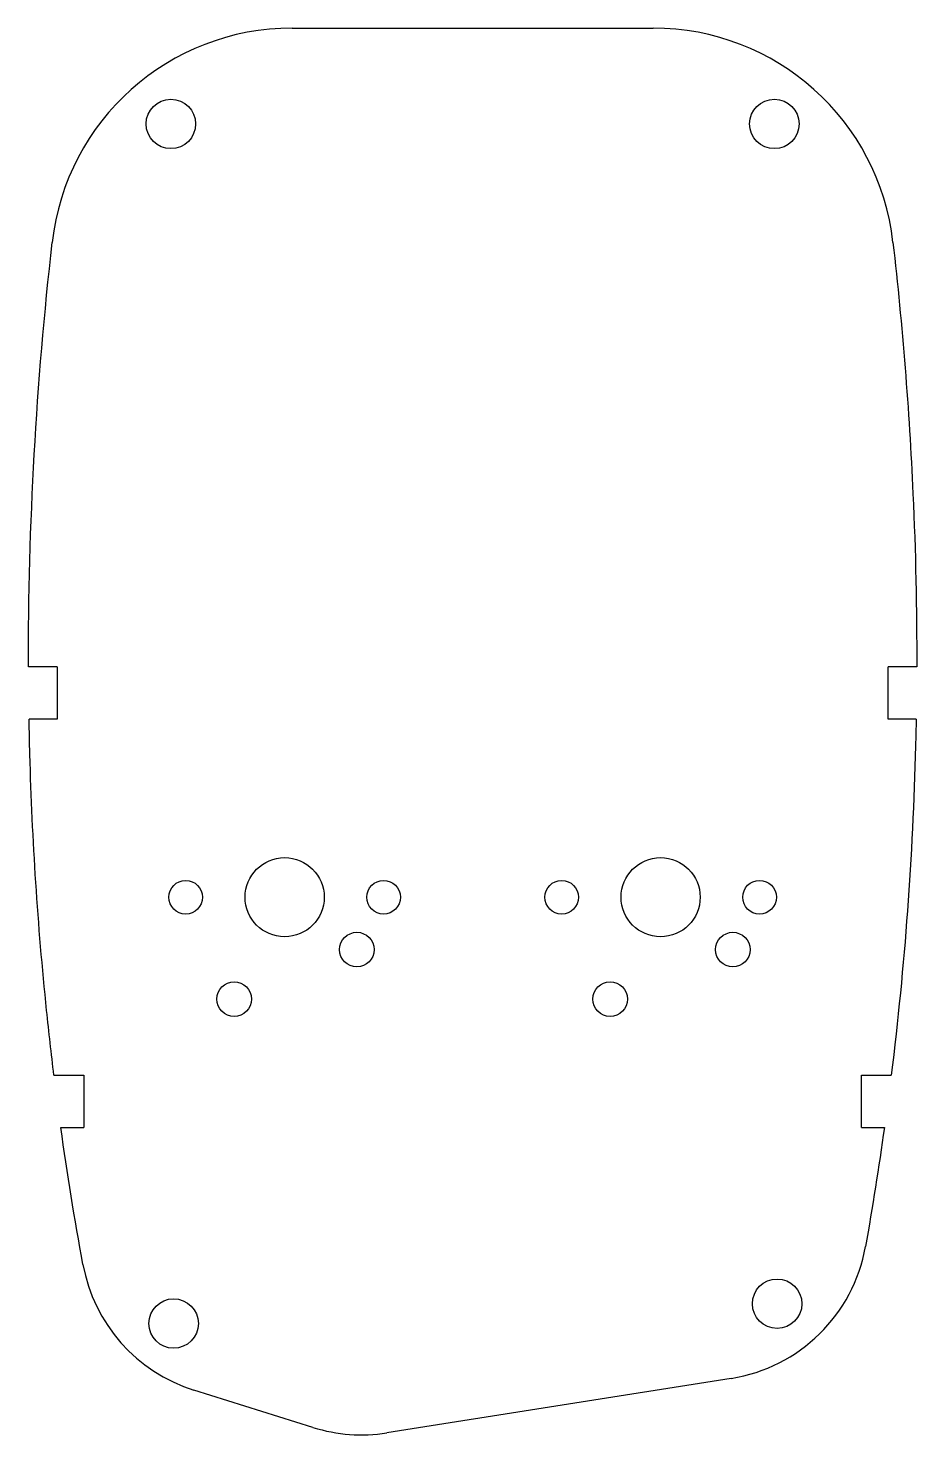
# Model space of a CAD drawing. Header units: millimetres. Extents: x 99.7 to 144.6, y 104 to 175.1.
import ezdxf

# ---------------------------------------------------------------- set-up
doc = ezdxf.new("R2010")
doc.units = ezdxf.units.MM

msp = doc.modelspace()

# ---------------------------------------------------------------- linework, layer by layer
at = {"color": 7, "linetype": 'Continuous', "lineweight": 25}
for p, q in [((113.045, 175.103), (131.287, 175.103)), ((101.166, 142.803), (99.724, 142.803)), ((101.166, 142.803), (101.166, 140.153)), ((144.608, 142.803), (143.166, 142.803)), ((143.166, 140.153), (143.166, 142.803)), ((101.166, 140.153), (99.751, 140.153)), ((144.581, 140.153), (143.166, 140.153)), ((101.01, 122.153), (102.51, 122.153)), ((102.51, 122.153), (102.51, 119.503)), ((141.822, 122.153), (143.322, 122.153)), ((141.822, 119.503), (141.822, 122.153)), ((101.358, 119.503), (102.51, 119.503)), ((141.822, 119.503), (142.974, 119.503)), ((135.23, 106.82), (117.837, 104.065)), ((114.099, 104.34), (108.085, 106.228))]:
    msp.add_line(p, q, dxfattribs=at)
for centre, radius in [((106.916, 170.258), 1.25), ((137.416, 170.258), 1.25), ((112.666, 131.153), 2), ((131.666, 131.153), 2), ((107.666, 131.152), 0.85), ((117.666, 131.153), 0.85), ((126.666, 131.152), 0.85), ((136.666, 131.153), 0.85), ((116.316, 128.503), 0.875), ((135.316, 128.503), 0.875), ((110.116, 126.002), 0.875), ((129.116, 126.002), 0.875), ((137.555, 110.595), 1.25), ((107.055, 109.595), 1.25)]:
    msp.add_circle(centre, radius, dxfattribs=at)
for centre, radius, start, end in [((113.045, 162.903), 12.2, 90, 173.56779), ((131.287, 162.903), 12.2, 6.43221, 90), ((133.948, 114.919), 8.2, 279, 349.95721), ((110.54, 114.051), 8.2, 190.3632, 252.5756), ((116.554, 112.164), 8.2, 252.5756, 279)]:
    msp.add_arc(centre, radius, start, end, dxfattribs=at)
for points in [[(99.724, 142.803), (99.704, 149.976), (100.117, 157.132), (100.922, 164.269)], [(102.474, 112.576), (102.053, 114.878), (101.681, 117.187), (101.358, 119.503)], [(142.974, 119.503), (142.693, 117.494), (142.376, 115.49), (142.022, 113.489)]]:
    msp.add_open_spline(points, degree=3, dxfattribs=at)
for points, knots in [([(143.41, 164.269), (143.887, 160.044), (144.226, 155.807), (144.552, 148.641), (144.616, 145.722), (144.607, 142.803)], [0, 0, 0, 0, 0.25, 0.25, 0.4217209, 0.4217209, 0.4217209, 0.4217209]), ([(101.01, 122.153), (100.875, 123.242), (100.752, 124.333), (100.192, 129.733), (99.912, 134.051), (99.775, 138.97), (99.762, 139.562), (99.752, 140.153)], [0.186573, 0.186573, 0.186573, 0.186573, 0.25, 0.25, 0.5, 0.5, 0.5341497, 0.5341497, 0.5341497, 0.5341497]), ([(144.58, 140.153), (144.572, 139.705), (144.563, 139.257), (144.41, 133.231), (144.004, 127.678), (143.322, 122.153)], [0.4736741, 0.4736741, 0.4736741, 0.4736741, 0.5, 0.5, 0.8280708, 0.8280708, 0.8280708, 0.8280708])]:
    msp.add_open_spline(points, degree=3, knots=knots, dxfattribs=at)

doc.saveas('drawing.dxf')
